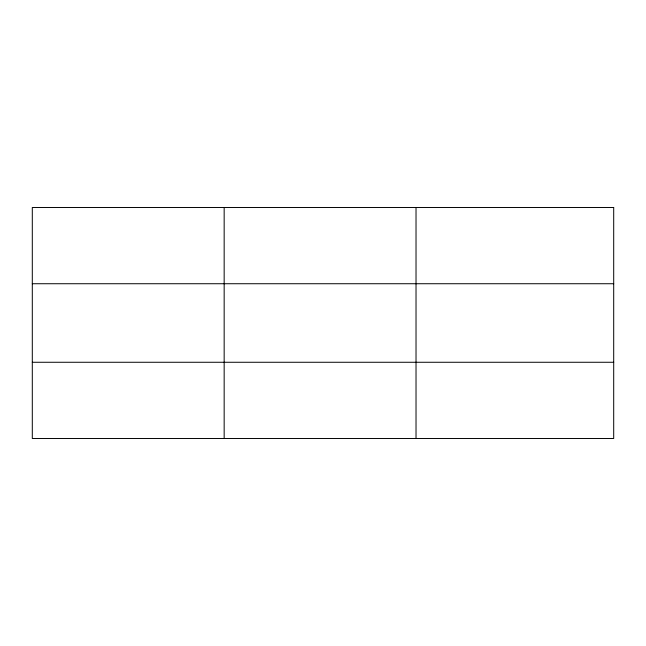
<?xml version="1.0" encoding="UTF-8"?>
<svg xmlns="http://www.w3.org/2000/svg" width="646" height="646" viewBox="0 0 646 646"><rect width="100%" height="100%" fill="white"/><g stroke="black" fill="none" stroke-linecap="round" stroke-linejoin="round"><path stroke-width="0.97" d="M224.162 207.511L224.162 438.489M416.024 207.511L416.024 438.489M32.3 283.731L613.7 283.731M32.3 362.269L613.7 362.269M613.7 207.511L613.7 438.489L32.3 438.489L32.3 207.511L613.7 207.511"/></g></svg>
